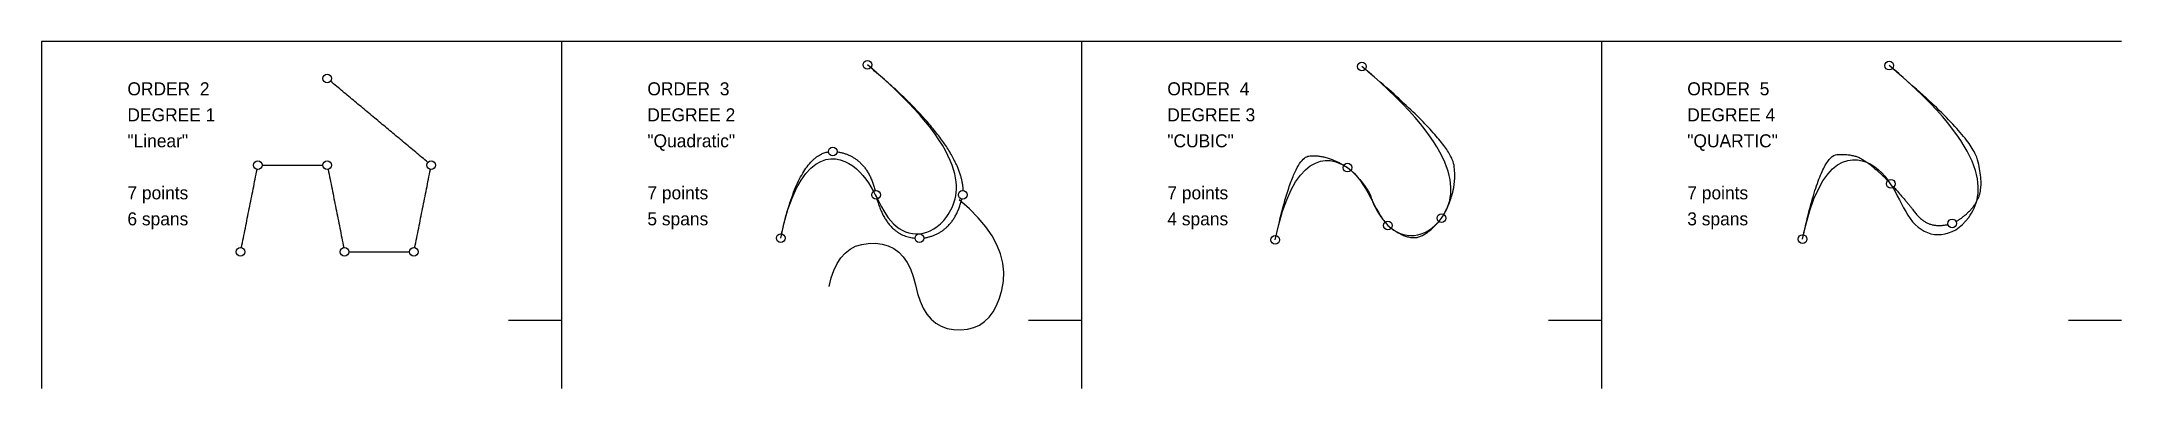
# Model space of a CAD drawing. Extents: x 0 to 572, y -376 to 80.
# Drawn here: x 91.8 to 571.8, y -375.6 to -295.6 of the extents above.
import ezdxf

# ---------------------------------------------------------------- set-up
doc = ezdxf.new("R2010")
doc.units = 0
doc.layers.add('Default', color=7, linetype='Continuous')

msp = doc.modelspace()

# ---------------------------------------------------------------- linework, layer by layer
at = {"layer": 'Default'}
for p, q in [((199.57, -359.89), (211.79, -359.89)), ((319.57, -359.89), (331.79, -359.89)), ((439.57, -359.89), (451.79, -359.89)), ((559.57, -359.89), (571.79, -359.89))]:
    msp.add_line(p, q, dxfattribs=at)
for points in [[(211.79, -295.61), (91.79, -295.61), (91.79, -375.61)], [(331.79, -295.61), (211.79, -295.61), (211.79, -375.61)], [(451.79, -295.61), (331.79, -295.61), (331.79, -375.61)], [(571.79, -295.61), (451.79, -295.61), (451.79, -375.61)], [(273.57, -352.11), (274.05, -350.14), (274.66, -348.38), (275.4, -346.84), (276.27, -345.51), (277.28, -344.41), (278.41, -343.52), (279.67, -342.84), (281.07, -342.39), (282.59, -342.15), (284.22, -342.13), (285.77, -342.32), (287.19, -342.74), (288.48, -343.37), (289.64, -344.21), (290.67, -345.27), (291.57, -346.56), (292.33, -348.05), (292.97, -349.77), (293.48, -351.7), (293.94, -353.71), (294.53, -355.51), (295.24, -357.09), (296.09, -358.46), (297.07, -359.61), (298.17, -360.54), (299.41, -361.26), (300.78, -361.76), (302.27, -362.04), (303.9, -362.11), (305.47, -361.95), (306.92, -361.59), (308.23, -361), (309.42, -360.2), (310.47, -359.18), (311.4, -357.94), (312.19, -356.49), (312.86, -354.81), (313.39, -352.93), (313.76, -350.86), (313.84, -348.78), (313.62, -346.69), (313.1, -344.61), (312.27, -342.53), (311.14, -340.44), (309.7, -338.36), (307.96, -336.28), (305.91, -334.19), (303.57, -332.11)]]:
    msp.add_lwpolyline(points, dxfattribs=at)
for centre in [(282.37, -300.97), (396.52, -301.35), (518.22, -301.16), (518.22, -301.16), (157.72, -304.12), (274.37, -320.97), (141.72, -324.12), (157.72, -324.12), (181.72, -324.12), (393.19, -324.69), (284.37, -330.97), (304.37, -330.97), (518.55, -328.39), (518.55, -328.39), (414.85, -336.35), (262.37, -340.97), (294.37, -340.97), (376.52, -341.35), (402.52, -338.02), (498.22, -341.16), (498.22, -341.16), (532.72, -337.55), (532.72, -337.55), (137.72, -344.12), (161.72, -344.12), (177.72, -344.12)]:
    msp.add_circle(centre, 1, dxfattribs=at)
for points, degree in [([(262.37, -340.97), (266.37, -320.97), (282.37, -320.97), (286.37, -340.97), (302.37, -340.97), (306.37, -320.97), (282.37, -300.97)], 3), ([(262.37, -340.97), (266.37, -320.97), (282.37, -320.97), (286.37, -340.97), (302.37, -340.97), (306.37, -320.97), (282.37, -300.97)], 3), ([(304.5, -329.98), (304.11, -319.26), (283.14, -301.61)], 2), ([(376.52, -341.35), (380.52, -321.35), (396.52, -321.35), (400.52, -341.35), (416.52, -341.35), (420.52, -321.35), (396.52, -301.35)], 3), ([(415.41, -335.52), (418.59, -329.76), (416.98, -318.62), (397.29, -301.99)], 2), ([(498.22, -341.16), (502.22, -321.16), (518.22, -321.16), (522.22, -341.16), (538.22, -341.16), (542.22, -321.16), (518.22, -301.16)], 3), ([(498.22, -341.16), (502.22, -321.16), (518.22, -321.16), (522.22, -341.16), (538.22, -341.16), (542.22, -321.16), (518.22, -301.16)], 3), ([(533.63, -337.14), (537.34, -334.88), (540.14, -328.69), (537.07, -317.09), (518.99, -301.81)], 2), ([(533.63, -337.14), (537.34, -334.88), (540.14, -328.69), (537.07, -317.09), (518.99, -301.81)], 2), ([(180.95, -323.48), (158.49, -304.76)], 1), ([(262.57, -339.99), (266.5, -322.17), (273.37, -321.05)], 2), ([(275.37, -321.01), (282.25, -322.14), (284.15, -329.99)], 2), ([(137.92, -343.14), (141.53, -325.1)], 1), ([(142.72, -324.12), (156.72, -324.12)], 1), ([(157.92, -325.1), (161.53, -343.14)], 1), ([(177.92, -343.14), (181.53, -325.1)], 1), ([(376.72, -340.37), (380.67, -322.45), (387.86, -321.56), (392.35, -324.14)], 2), ([(393.97, -325.3), (397.82, -328.89), (399.49, -334.39), (401.85, -337.28)], 2), ([(498.42, -340.19), (502.42, -322.05), (509.73, -321.36), (514.4, -324.24), (517.86, -327.67)], 2), ([(498.42, -340.19), (502.42, -322.05), (509.73, -321.36), (514.4, -324.24), (517.86, -327.67)], 2), ([(519.23, -329.12), (522.52, -332.83), (525.27, -336.59), (528.82, -338.37), (531.76, -337.82)], 2), ([(519.23, -329.12), (522.52, -332.83), (525.27, -336.59), (528.82, -338.37), (531.76, -337.82)], 2), ([(284.58, -331.95), (286.98, -340.39), (293.37, -340.93)], 2), ([(295.37, -340.93), (302.25, -339.8), (304.15, -331.95)], 2), ([(403.27, -338.68), (406.77, -341.14), (411.37, -340.46), (414.23, -337.13)], 2), ([(162.72, -344.12), (176.72, -344.12)], 1)]:
    msp.add_open_spline(points, degree=degree, dxfattribs=at)

# ---------------------------------------------------------------- texts
for s, p in [('ORDER  2', (111.6, -308)), ('ORDER  3', (231.6, -308)), ('ORDER  4', (351.6, -308)), ('ORDER  5', (471.6, -308)), ('DEGREE 1', (111.6, -314)), ('DEGREE 2', (231.6, -314)), ('DEGREE 3', (351.6, -314)), ('DEGREE 4', (471.6, -314)), ('"Linear"', (111.6, -320)), ('"Quadratic"', (231.6, -320)), ('"CUBIC"', (351.6, -320)), ('"QUARTIC"', (471.6, -320)), ('7 points', (111.6, -332)), ('7 points', (231.6, -332)), ('7 points', (351.6, -332)), ('7 points', (471.6, -332)), ('6 spans', (111.6, -338)), ('5 spans', (231.6, -338)), ('4 spans', (351.6, -338)), ('3 spans', (471.6, -338))]:
    msp.add_text(s, height=3, dxfattribs=at).set_placement(p)

doc.saveas('drawing.dxf')
